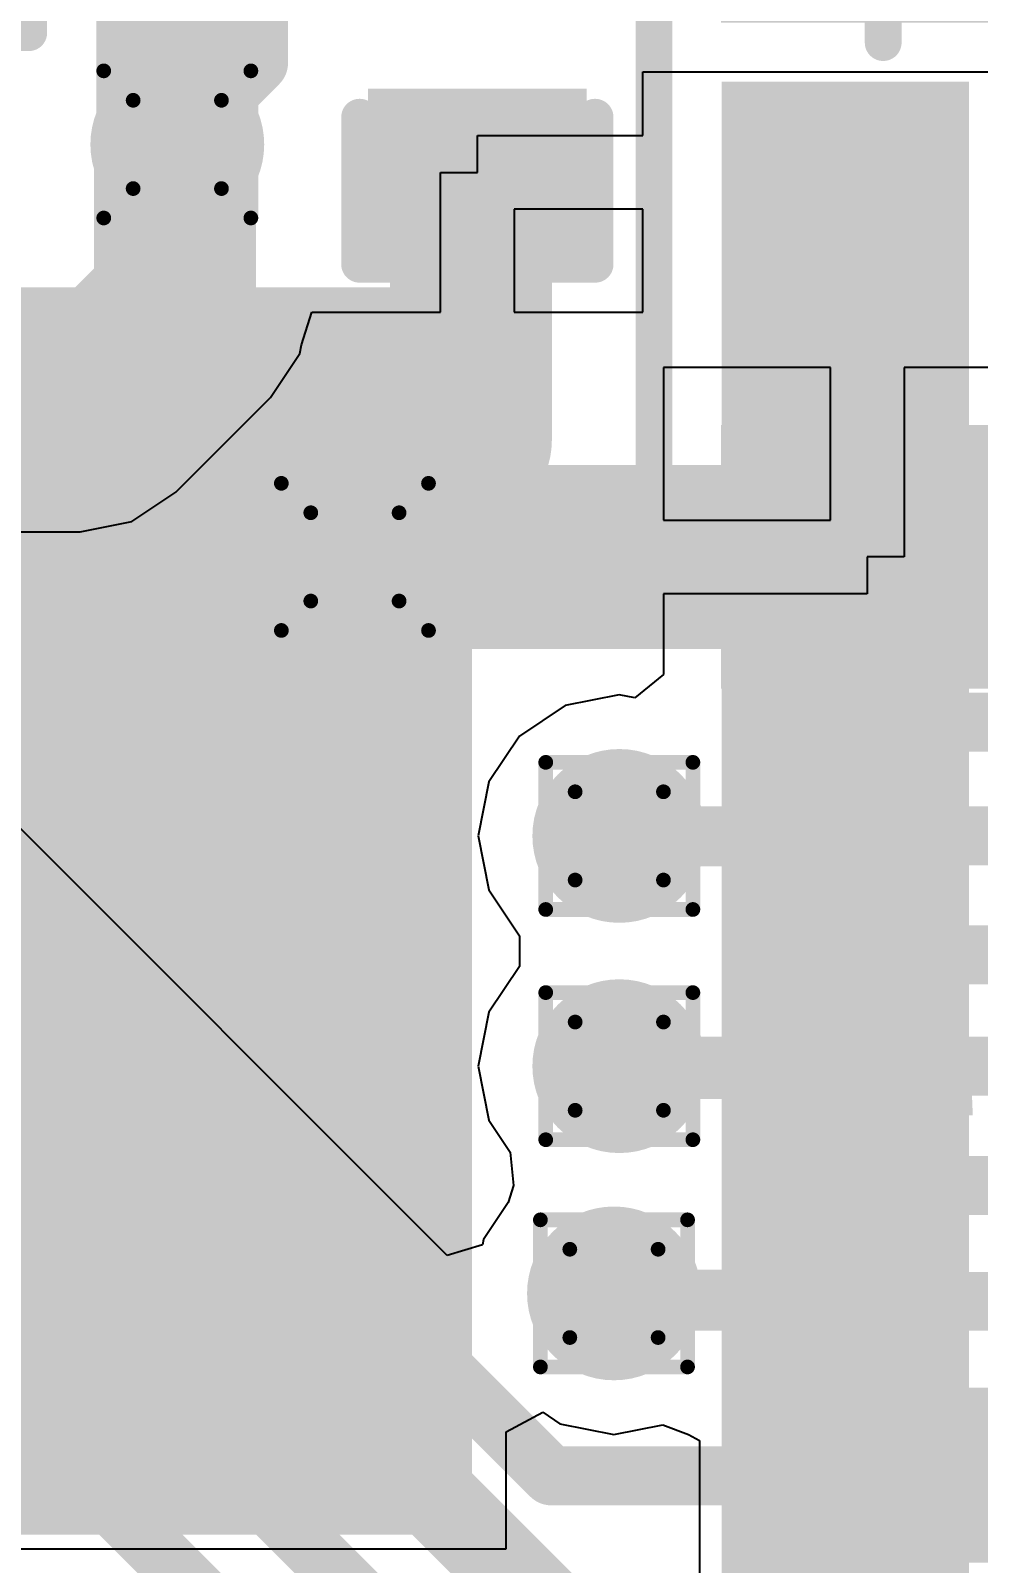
# Model space of a CAD drawing. Header units: inches. Extents: x -8 to 210, y -39 to 109.
# Drawn here: x 14.66 to 17.93, y 46.15 to 51.45 of the extents above; entities that cross this region are included whole.
import ezdxf

# ---------------------------------------------------------------- set-up
doc = ezdxf.new("R2010")
doc.units = ezdxf.units.IN
for name, color, linetype in [('Bottom Layer', 5, 'Continuous'), ('Bottom Overlay', 54, 'Continuous'), ('Bottom Paste', 16, 'Continuous'), ('Bottom Solder', 6, 'Continuous'), ('Drill Drawing', 1, 'Continuous'), ('Top Layer', 1, 'Continuous'), ('Top Overlay', 2, 'Continuous'), ('Top Paste', 8, 'Continuous'), ('Top Solder', 216, 'Continuous'), ('Via Holes', 16, 'Continuous')]:
    doc.layers.add(name, color=color, linetype=linetype)
doc.styles.add('Arial', font='', dxfattribs={"height": 0.2})
doc.styles.get('Arial').set_extended_font_data('Arial')

# ---------------------------------------------------------------- blocks, each defined once
blk = doc.blocks.new('56_QFN__7_7__20')
at = {"layer": 'Top Layer'}
for points in [[(3.1, 2.71), (3.75, 2.71), (3.75, 2.49), (3.1, 2.49)], [(3.1, 2.31), (3.75, 2.31), (3.75, 2.09), (3.1, 2.09)], [(-2, -2), (-2, 2), (2, 2), (2, -2)], [(3.1, 1.91), (3.75, 1.91), (3.75, 1.69), (3.1, 1.69)], [(3.1, 1.51), (3.75, 1.51), (3.75, 1.29), (3.1, 1.29)], [(3.1, 1.11), (3.75, 1.11), (3.75, 0.89), (3.1, 0.89)], [(3.1, 0.71), (3.75, 0.71), (3.75, 0.49), (3.1, 0.49)], [(3.1, 0.31), (3.75, 0.31), (3.75, 0.09), (3.1, 0.09)], [(3.1, -0.09), (3.75, -0.09), (3.75, -0.31), (3.1, -0.31)], [(3.1, -0.49), (3.75, -0.49), (3.75, -0.71), (3.1, -0.71)], [(3.1, -0.89), (3.75, -0.89), (3.75, -1.11), (3.1, -1.11)], [(3.1, -1.29), (3.75, -1.29), (3.75, -1.51), (3.1, -1.51)], [(3.1, -1.69), (3.75, -1.69), (3.75, -1.91), (3.1, -1.91)], [(3.1, -2.09), (3.75, -2.09), (3.75, -2.31), (3.1, -2.31)]]:
    blk.add_hatch(color=1, dxfattribs=at).paths.add_polyline_path(points)
at = {"layer": 'Top Paste'}
for points in [[(3.1, 2.71), (3.75, 2.71), (3.75, 2.49), (3.1, 2.49)], [(3.1, 2.31), (3.75, 2.31), (3.75, 2.09), (3.1, 2.09)], [(-2, -2), (-2, 2), (2, 2), (2, -2)], [(3.1, 1.91), (3.75, 1.91), (3.75, 1.69), (3.1, 1.69)], [(3.1, 1.51), (3.75, 1.51), (3.75, 1.29), (3.1, 1.29)], [(3.1, 1.11), (3.75, 1.11), (3.75, 0.89), (3.1, 0.89)], [(3.1, 0.71), (3.75, 0.71), (3.75, 0.49), (3.1, 0.49)], [(3.1, 0.31), (3.75, 0.31), (3.75, 0.09), (3.1, 0.09)], [(3.1, -0.09), (3.75, -0.09), (3.75, -0.31), (3.1, -0.31)], [(3.1, -0.49), (3.75, -0.49), (3.75, -0.71), (3.1, -0.71)], [(3.1, -0.89), (3.75, -0.89), (3.75, -1.11), (3.1, -1.11)], [(3.1, -1.29), (3.75, -1.29), (3.75, -1.51), (3.1, -1.51)], [(3.1, -1.69), (3.75, -1.69), (3.75, -1.91), (3.1, -1.91)], [(3.1, -2.09), (3.75, -2.09), (3.75, -2.31), (3.1, -2.31)]]:
    blk.add_hatch(color=8, dxfattribs=at).paths.add_polyline_path(points)
at = {"layer": 'Top Solder'}
for points in [[(2.9984, 2.8116), (3.8516, 2.8116), (3.8516, 2.3884), (2.9984, 2.3884)], [(2.9984, 2.4116), (3.8516, 2.4116), (3.8516, 1.9884), (2.9984, 1.9884)], [(-2.1016, -2.1016), (-2.1016, 2.1016), (2.1016, 2.1016), (2.1016, -2.1016)], [(2.9984, 2.0116), (3.8516, 2.0116), (3.8516, 1.5884), (2.9984, 1.5884)], [(2.9984, 1.6116), (3.8516, 1.6116), (3.8516, 1.1884), (2.9984, 1.1884)], [(2.9984, 1.2116), (3.8516, 1.2116), (3.8516, 0.7884), (2.9984, 0.7884)], [(2.9984, 0.8116), (3.8516, 0.8116), (3.8516, 0.3884), (2.9984, 0.3884)], [(2.9984, 0.4116), (3.8516, 0.4116), (3.8516, -0.0116), (2.9984, -0.0116)], [(2.9984, 0.0116), (3.8516, 0.0116), (3.8516, -0.4116), (2.9984, -0.4116)], [(2.9984, -0.3884), (3.8516, -0.3884), (3.8516, -0.8116), (2.9984, -0.8116)], [(2.9984, -0.7884), (3.8516, -0.7884), (3.8516, -1.2116), (2.9984, -1.2116)], [(2.9984, -1.1884), (3.8516, -1.1884), (3.8516, -1.6116), (2.9984, -1.6116)], [(2.9984, -1.5884), (3.8516, -1.5884), (3.8516, -2.0116), (2.9984, -2.0116)], [(2.9984, -1.9884), (3.8516, -1.9884), (3.8516, -2.4116), (2.9984, -2.4116)]]:
    blk.add_hatch(color=216, dxfattribs=at).paths.add_polyline_path(points)
at = {"layer": 'Top Overlay'}
blk.add_lwpolyline([(3.556, 2.9464, 0.127, 0.127, 0), (3.556, 3.556, 0.127, 0.127, 0)], format="xyseb", dxfattribs=at)
blk.add_lwpolyline([(3.5242, 2.9464, 0.0635, 0.0635, 1), (3.5877, 2.9464, 0.0635, 0.0635, 1)], format="xyseb", close=True, dxfattribs=at)
blk = doc.blocks.new('R___0402_B_63')
at = {"layer": 'Bottom Layer'}
for points in [[(-0.2413, 0.3175), (-0.2413, -0.3175), (-0.6985, -0.3175), (-0.6985, 0.3175)], [(0.6985, 0.3175), (0.6985, -0.3175), (0.2413, -0.3175), (0.2413, 0.3175)]]:
    blk.add_hatch(color=5, dxfattribs=at).paths.add_polyline_path(points)
at = {"layer": 'Bottom Paste'}
for points in [[(-0.2413, 0.3175), (-0.2413, -0.3175), (-0.6985, -0.3175), (-0.6985, 0.3175)], [(0.6985, 0.3175), (0.6985, -0.3175), (0.2413, -0.3175), (0.2413, 0.3175)]]:
    blk.add_hatch(color=16, dxfattribs=at).paths.add_polyline_path(points)
at = {"layer": 'Bottom Solder'}
for points in [[(-0.1863, 0.3725), (-0.1863, -0.3725), (-0.7535, -0.3725), (-0.7535, 0.3725)], [(0.7535, 0.3725), (0.7535, -0.3725), (0.1863, -0.3725), (0.1863, 0.3725)]]:
    blk.add_hatch(color=6, dxfattribs=at).paths.add_polyline_path(points)
at = {"layer": 'Bottom Overlay'}
for points in [[(-0.7874, 0.4064, 0.127, 0.127, 0), (0.7874, 0.4064, 0.127, 0.127, 0)], [(-0.7874, 0.4064, 0.127, 0.127, 0), (-0.7874, -0.4064, 0.127, 0.127, 0)], [(-0.8128, 0.4318, 0.00323, 0.00323, 0), (0.8128, 0.4318, 0.00323, 0.00323, 0)], [(0.7874, 0.4064, 0.127, 0.127, 0), (0.7874, -0.4064, 0.127, 0.127, 0)], [(-0.7874, -0.4064, 0.127, 0.127, 0), (0.7874, -0.4064, 0.127, 0.127, 0)]]:
    blk.add_lwpolyline(points, format="xyseb", dxfattribs=at)
for points in [[(-0.8191, 0.4064, 0.0635, 0.0635, 1), (-0.7556, 0.4064, 0.0635, 0.0635, 1)], [(-0.8191, 0.4064, 0.0635, 0.0635, 1), (-0.7556, 0.4064, 0.0635, 0.0635, 1)], [(-0.8136, 0.4318, 0.00161, 0.00161, 1), (-0.812, 0.4318, 0.00161, 0.00161, 1)], [(0.7556, 0.4064, 0.0635, 0.0635, 1), (0.8191, 0.4064, 0.0635, 0.0635, 1)], [(0.7556, 0.4064, 0.0635, 0.0635, 1), (0.8191, 0.4064, 0.0635, 0.0635, 1)], [(0.812, 0.4318, 0.00161, 0.00161, 1), (0.8136, 0.4318, 0.00161, 0.00161, 1)], [(-0.8191, -0.4064, 0.0635, 0.0635, 1), (-0.7556, -0.4064, 0.0635, 0.0635, 1)], [(-0.8191, -0.4064, 0.0635, 0.0635, 1), (-0.7556, -0.4064, 0.0635, 0.0635, 1)], [(0.7556, -0.4064, 0.0635, 0.0635, 1), (0.8191, -0.4064, 0.0635, 0.0635, 1)], [(0.7556, -0.4064, 0.0635, 0.0635, 1), (0.8191, -0.4064, 0.0635, 0.0635, 1)]]:
    blk.add_lwpolyline(points, format="xyseb", close=True, dxfattribs=at)
blk = doc.blocks.new('SOD_323_B_110')
at = {"layer": 'Bottom Layer'}
for points in [[(-0.75, -0.45), (-1.55, -0.45), (-1.55, 0.45), (-0.75, 0.45)], [(1.55, -0.45), (0.75, -0.45), (0.75, 0.45), (1.55, 0.45)]]:
    blk.add_hatch(color=5, dxfattribs=at).paths.add_polyline_path(points)
at = {"layer": 'Bottom Overlay'}
for points in [[(-2.0066, 0.4839), (-0.9144, 0.4839), (-0.9144, 0.7887), (-2.0066, 0.7887)], [(-2.0066, -0.5067), (-1.5748, -0.5067), (-1.5748, 0.5093), (-2.0066, 0.5093)], [(-2.0066, -0.7861), (-0.9144, -0.7861), (-0.9144, -0.4813), (-2.0066, -0.4813)]]:
    blk.add_hatch(color=54, dxfattribs=at).paths.add_polyline_path(points)
at = {"layer": 'Bottom Paste'}
for points in [[(-0.75, -0.45), (-1.55, -0.45), (-1.55, 0.45), (-0.75, 0.45)], [(1.55, -0.45), (0.75, -0.45), (0.75, 0.45), (1.55, 0.45)]]:
    blk.add_hatch(color=16, dxfattribs=at).paths.add_polyline_path(points)
at = {"layer": 'Bottom Solder'}
for points in [[(-0.695, -0.505), (-1.605, -0.505), (-1.605, 0.505), (-0.695, 0.505)], [(1.605, -0.505), (0.695, -0.505), (0.695, 0.505), (1.605, 0.505)]]:
    blk.add_hatch(color=6, dxfattribs=at).paths.add_polyline_path(points)
at = {"layer": 'Bottom Overlay'}
for points in [[(0.9398, 0.7366, 0.127, 0.127, 0), (-0.9144, 0.7366, 0.127, 0.127, 0)], [(0.9398, 0.5588, 0.127, 0.127, 0), (0.9398, 0.7366, 0.127, 0.127, 0)], [(0.9398, -0.7366, 0.127, 0.127, 0), (0.9398, -0.5588, 0.127, 0.127, 0)], [(0.9398, -0.7366, 0.127, 0.127, 0), (-0.9144, -0.7366, 0.127, 0.127, 0)]]:
    blk.add_lwpolyline(points, format="xyseb", dxfattribs=at)
for points in [[(-0.9461, 0.7366, 0.0635, 0.0635, 1), (-0.8827, 0.7366, 0.0635, 0.0635, 1)], [(0.908, 0.7366, 0.0635, 0.0635, 1), (0.9715, 0.7366, 0.0635, 0.0635, 1)], [(0.908, 0.7366, 0.0635, 0.0635, 1), (0.9715, 0.7366, 0.0635, 0.0635, 1)], [(0.908, 0.5588, 0.0635, 0.0635, 1), (0.9715, 0.5588, 0.0635, 0.0635, 1)], [(0.908, -0.5588, 0.0635, 0.0635, 1), (0.9715, -0.5588, 0.0635, 0.0635, 1)], [(-0.9461, -0.7366, 0.0635, 0.0635, 1), (-0.8827, -0.7366, 0.0635, 0.0635, 1)], [(0.908, -0.7366, 0.0635, 0.0635, 1), (0.9715, -0.7366, 0.0635, 0.0635, 1)], [(0.908, -0.7366, 0.0635, 0.0635, 1), (0.9715, -0.7366, 0.0635, 0.0635, 1)]]:
    blk.add_lwpolyline(points, format="xyseb", close=True, dxfattribs=at)
blk = doc.blocks.new('C___0402_B_144')
at = {"layer": 'Bottom Layer'}
for points in [[(-0.2413, 0.3175), (-0.2413, -0.3175), (-0.6985, -0.3175), (-0.6985, 0.3175)], [(0.6985, 0.3175), (0.6985, -0.3175), (0.2413, -0.3175), (0.2413, 0.3175)]]:
    blk.add_hatch(color=5, dxfattribs=at).paths.add_polyline_path(points)
at = {"layer": 'Bottom Paste'}
for points in [[(-0.2413, 0.3175), (-0.2413, -0.3175), (-0.6985, -0.3175), (-0.6985, 0.3175)], [(0.6985, 0.3175), (0.6985, -0.3175), (0.2413, -0.3175), (0.2413, 0.3175)]]:
    blk.add_hatch(color=16, dxfattribs=at).paths.add_polyline_path(points)
at = {"layer": 'Bottom Solder'}
for points in [[(-0.1813, 0.3775), (-0.1813, -0.3775), (-0.7585, -0.3775), (-0.7585, 0.3775)], [(0.7585, 0.3775), (0.7585, -0.3775), (0.1813, -0.3775), (0.1813, 0.3775)]]:
    blk.add_hatch(color=6, dxfattribs=at).paths.add_polyline_path(points)
at = {"layer": 'Bottom Overlay'}
for points in [[(-0.7874, 0.4064, 0.127, 0.127, 0), (-0.2794, 0.4064, 0.127, 0.127, 0)], [(-0.7874, 0.4064, 0.127, 0.127, 0), (-0.7874, -0.4064, 0.127, 0.127, 0)], [(0.2794, 0.4064, 0.127, 0.127, 0), (0.7874, 0.4064, 0.127, 0.127, 0)], [(0.7874, 0.4064, 0.127, 0.127, 0), (0.7874, -0.4064, 0.127, 0.127, 0)], [(-0.7874, -0.4064, 0.127, 0.127, 0), (-0.2794, -0.4064, 0.127, 0.127, 0)], [(0.2794, -0.4064, 0.127, 0.127, 0), (0.7874, -0.4064, 0.127, 0.127, 0)]]:
    blk.add_lwpolyline(points, format="xyseb", dxfattribs=at)
for points in [[(-0.8191, 0.4064, 0.0635, 0.0635, 1), (-0.7556, 0.4064, 0.0635, 0.0635, 1)], [(-0.8191, 0.4064, 0.0635, 0.0635, 1), (-0.7556, 0.4064, 0.0635, 0.0635, 1)], [(-0.3111, 0.4064, 0.0635, 0.0635, 1), (-0.2477, 0.4064, 0.0635, 0.0635, 1)], [(0.2477, 0.4064, 0.0635, 0.0635, 1), (0.3111, 0.4064, 0.0635, 0.0635, 1)], [(0.7556, 0.4064, 0.0635, 0.0635, 1), (0.8191, 0.4064, 0.0635, 0.0635, 1)], [(0.7556, 0.4064, 0.0635, 0.0635, 1), (0.8191, 0.4064, 0.0635, 0.0635, 1)], [(-0.8191, -0.4064, 0.0635, 0.0635, 1), (-0.7556, -0.4064, 0.0635, 0.0635, 1)], [(-0.8191, -0.4064, 0.0635, 0.0635, 1), (-0.7556, -0.4064, 0.0635, 0.0635, 1)], [(-0.3111, -0.4064, 0.0635, 0.0635, 1), (-0.2477, -0.4064, 0.0635, 0.0635, 1)], [(0.2477, -0.4064, 0.0635, 0.0635, 1), (0.3111, -0.4064, 0.0635, 0.0635, 1)], [(0.7556, -0.4064, 0.0635, 0.0635, 1), (0.8191, -0.4064, 0.0635, 0.0635, 1)], [(0.7556, -0.4064, 0.0635, 0.0635, 1), (0.8191, -0.4064, 0.0635, 0.0635, 1)]]:
    blk.add_lwpolyline(points, format="xyseb", close=True, dxfattribs=at)

msp = doc.modelspace()

# ---------------------------------------------------------------- hatches: boundary and pattern name
at = {"layer": 'Bottom Layer'}
h = msp.add_hatch(color=5, dxfattribs=at)
edge = h.paths.add_edge_path()
edge.add_arc((15.162, 51.054), 0.3, 0, 360)
msp.add_hatch(color=5, dxfattribs=at).paths.add_polyline_path([(15.8781, 50.6782), (16.5354, 50.6782), (16.5354, 51.237), (15.8781, 51.237)])
h = msp.add_hatch(color=5, dxfattribs=at)
edge = h.paths.add_edge_path()
edge.add_arc((15.7752, 49.6298), 0.3, 0, 360)
h = msp.add_hatch(color=5, dxfattribs=at)
edge = h.paths.add_edge_path()
edge.add_arc((16.6878, 48.6664), 0.3, 0, 360)
h = msp.add_hatch(color=5, dxfattribs=at)
edge = h.paths.add_edge_path()
edge.add_arc((16.6878, 47.8714), 0.3, 0, 360)
h = msp.add_hatch(color=5, dxfattribs=at)
edge = h.paths.add_edge_path()
edge.add_arc((16.6694, 47.0868), 0.3, 0, 360)
at = {"layer": 'Top Layer'}
h = msp.add_hatch(color=1, dxfattribs=at)
edge = h.paths.add_edge_path()
edge.add_arc((15.162, 51.054), 0.3, 0, 360)
for points in [[(15.9766, 46.4566), (16.1798, 46.4566), (16.1798, 50.4444), (15.9766, 50.4444)], [(12.0396, 46.2534), (16.1798, 46.2534), (16.1798, 46.736), (12.0396, 46.736)]]:
    msp.add_hatch(color=1, dxfattribs=at).paths.add_polyline_path(points)
h = msp.add_hatch(color=1, dxfattribs=at)
edge = h.paths.add_edge_path()
edge.add_arc((15.7752, 49.6298), 0.3, 0, 360)
h = msp.add_hatch(color=1, dxfattribs=at)
edge = h.paths.add_edge_path()
edge.add_arc((16.6878, 48.6664), 0.3, 0, 360)
h = msp.add_hatch(color=1, dxfattribs=at)
edge = h.paths.add_edge_path()
edge.add_arc((16.6878, 47.8714), 0.3, 0, 360)
h = msp.add_hatch(color=1, dxfattribs=at)
edge = h.paths.add_edge_path()
edge.add_arc((16.6694, 47.0868), 0.3, 0, 360)
at = {"layer": 'Via Holes'}
h = msp.add_hatch(color=7, dxfattribs=at)
edge = h.paths.add_edge_path()
edge.add_arc((15.162, 51.054), 0.15, 0, 360)
h = msp.add_hatch(color=7, dxfattribs=at)
edge = h.paths.add_edge_path()
edge.add_arc((15.7752, 49.6298), 0.15, 0, 360)
h = msp.add_hatch(color=7, dxfattribs=at)
edge = h.paths.add_edge_path()
edge.add_arc((16.6878, 48.6664), 0.15, 0, 360)
h = msp.add_hatch(color=7, dxfattribs=at)
edge = h.paths.add_edge_path()
edge.add_arc((16.6878, 47.8714), 0.15, 0, 360)
h = msp.add_hatch(color=7, dxfattribs=at)
edge = h.paths.add_edge_path()
edge.add_arc((16.6694, 47.0868), 0.15, 0, 360)

# ---------------------------------------------------------------- linework, layer by layer
at = {"layer": 'Bottom Layer'}
for p, q in [((16.7693, 51.0846), (16.7693, 51.3045)), ((16.7693, 51.3045), (18.2337, 51.3045)), ((16.1978, 50.9576), (16.1978, 51.0846)), ((16.1978, 51.0846), (16.7693, 51.0846)), ((16.0708, 50.475), (16.0708, 50.9576)), ((16.0708, 50.9576), (16.1978, 50.9576)), ((16.7693, 50.8306), (16.3248, 50.8306)), ((16.3248, 50.8306), (16.3248, 50.475)), ((16.7693, 50.475), (16.7693, 50.8306)), ((15.591, 50.3626), (15.6263, 50.475)), ((15.6263, 50.475), (16.0708, 50.475)), ((16.3248, 50.475), (16.7693, 50.475)), ((15.4838, 50.1804), (15.5848, 50.3316)), ((15.5848, 50.3316), (15.591, 50.3626)), ((17.417, 50.2838), (16.84, 50.2838)), ((16.84, 50.2838), (16.84, 49.7568)), ((17.417, 49.7568), (17.417, 50.2838)), ((18.2337, 50.2838), (17.671, 50.2838)), ((17.671, 50.2838), (17.671, 49.6298)), ((15.1564, 49.853), (15.4838, 50.1804)), ((15.0052, 49.752), (15.1564, 49.853)), ((14.8268, 49.7165), (15.0052, 49.752)), ((16.84, 49.7568), (17.417, 49.7568)), ((13.7678, 49.7165), (14.8268, 49.7165)), ((16.0941, 47.2179), (13.7226, 49.5895)), ((17.671, 49.6298), (17.544, 49.6298)), ((17.544, 49.6298), (17.544, 49.5028)), ((17.544, 49.5028), (16.84, 49.5028)), ((16.84, 49.5028), (16.84, 49.2234)), ((16.84, 49.2234), (16.7418, 49.1428)), ((16.5014, 49.1165), (16.3433, 49.0109)), ((16.6878, 49.1536), (16.5014, 49.1165)), ((16.7418, 49.1428), (16.6878, 49.1536)), ((16.3433, 49.0109), (16.2377, 48.8528)), ((16.2377, 48.8528), (16.2006, 48.6664)), ((16.2006, 48.6664), (16.2377, 48.48)), ((16.2377, 48.48), (16.3433, 48.3219)), ((16.3433, 48.3219), (16.3433, 48.2158)), ((16.3433, 48.2158), (16.2377, 48.0578)), ((16.2377, 48.0578), (16.2006, 47.8714)), ((16.2006, 47.8714), (16.2377, 47.6849)), ((16.2377, 47.6849), (16.3113, 47.5749)), ((16.3113, 47.5749), (16.3223, 47.4588)), ((16.3223, 47.4588), (16.3042, 47.4003)), ((16.3042, 47.4003), (16.2193, 47.2732)), ((16.2193, 47.2732), (16.2157, 47.2548)), ((16.2157, 47.2548), (16.0941, 47.2179))]:
    msp.add_line(p, q, dxfattribs=at)
for points in [[(15.162, 51.054, 0.5588, 0.5588, 0), (15.162, 51.7398, 0.5588, 0.5588, 0)], [(15.1541, 51.0461, 0.5588, 0.5588, 0), (15.162, 51.054, 0.5588, 0.5588, 0)], [(15.1541, 50.51, 0.5588, 0.5588, 0), (15.1541, 51.0461, 0.5588, 0.5588, 0)], [(16.1755, 50.0301, 0.5588, 0.5588, 0), (16.1755, 50.9576, 0.5588, 0.5588, 0)], [(16.1755, 50.9576, 0.5588, 0.5588, 0), (16.1978, 50.9576, 0.5588, 0.5588, 0)], [(14.8268, 50.1826, 0.5588, 0.5588, 0), (15.1541, 50.51, 0.5588, 0.5588, 0)], [(12.6238, 50.1826, 0.5588, 0.5588, 0), (14.8268, 50.1826, 0.5588, 0.5588, 0)], [(15.7831, 49.6377, 0.5588, 0.5588, 0), (16.1755, 50.0301, 0.5588, 0.5588, 0)], [(15.7752, 49.6298, 0.635, 0.635, 0), (17.544, 49.6298, 0.635, 0.635, 0)], [(13.5076, 49.4016, 0.2032, 0.2032, 0), (16.4526, 46.4566, 0.2032, 0.2032, 0)], [(13.6072, 48.7632, 0.2032, 0.2032, 0), (16.3202, 46.0502, 0.2032, 0.2032, 0)], [(16.6878, 48.6664, 0.2032, 0.2032, 0), (18.6182, 48.6664, 0.2032, 0.2032, 0)], [(13.6478, 48.1838, 0.2032, 0.2032, 0), (16.1878, 45.6438, 0.2032, 0.2032, 0)], [(16.6878, 47.8714, 0.2032, 0.2032, 0), (18.4128, 47.8714, 0.2032, 0.2032, 0)], [(13.8938, 47.3964, 0.2032, 0.2032, 0), (16.0576, 45.2326, 0.2032, 0.2032, 0)], [(16.6694, 47.0868, 0.2032, 0.2032, 0), (16.697, 47.0592, 0.2032, 0.2032, 0)], [(16.697, 47.0592, 0.2032, 0.2032, 0), (20.0844, 47.0592, 0.2032, 0.2032, 0)], [(16.4526, 46.4566, 0.2032, 0.2032, 0), (28.4734, 46.4566, 0.2032, 0.2032, 0)]]:
    msp.add_lwpolyline(points, format="xyseb", dxfattribs=at)
for points in [[(15.0144, 51.0461, 0.2794, 0.2794, 1), (15.2938, 51.0461, 0.2794, 0.2794, 1)], [(15.0144, 51.0461, 0.2794, 0.2794, 1), (15.2938, 51.0461, 0.2794, 0.2794, 1)], [(15.0223, 51.054, 0.2794, 0.2794, 1), (15.3017, 51.054, 0.2794, 0.2794, 1)], [(15.0223, 51.054, 0.2794, 0.2794, 1), (15.3017, 51.054, 0.2794, 0.2794, 1)], [(16.0358, 50.9576, 0.2794, 0.2794, 1), (16.3152, 50.9576, 0.2794, 0.2794, 1)], [(16.0358, 50.9576, 0.2794, 0.2794, 1), (16.3152, 50.9576, 0.2794, 0.2794, 1)], [(16.0581, 50.9576, 0.2794, 0.2794, 1), (16.3375, 50.9576, 0.2794, 0.2794, 1)], [(15.0144, 50.51, 0.2794, 0.2794, 1), (15.2938, 50.51, 0.2794, 0.2794, 1)], [(15.0144, 50.51, 0.2794, 0.2794, 1), (15.2938, 50.51, 0.2794, 0.2794, 1)], [(14.6871, 50.1826, 0.2794, 0.2794, 1), (14.9665, 50.1826, 0.2794, 0.2794, 1)], [(14.6871, 50.1826, 0.2794, 0.2794, 1), (14.9665, 50.1826, 0.2794, 0.2794, 1)], [(16.0358, 50.0301, 0.2794, 0.2794, 1), (16.3152, 50.0301, 0.2794, 0.2794, 1)], [(16.0358, 50.0301, 0.2794, 0.2794, 1), (16.3152, 50.0301, 0.2794, 0.2794, 1)], [(15.6165, 49.6298, 0.3175, 0.3175, 1), (15.934, 49.6298, 0.3175, 0.3175, 1)], [(15.6434, 49.6377, 0.2794, 0.2794, 1), (15.9228, 49.6377, 0.2794, 0.2794, 1)], [(17.3852, 49.6298, 0.3175, 0.3175, 1), (17.7027, 49.6298, 0.3175, 0.3175, 1)], [(16.637, 48.6664, 0.1016, 0.1016, 1), (16.7386, 48.6664, 0.1016, 0.1016, 1)], [(16.637, 47.8714, 0.1016, 0.1016, 1), (16.7386, 47.8714, 0.1016, 0.1016, 1)], [(16.6186, 47.0868, 0.1016, 0.1016, 1), (16.7202, 47.0868, 0.1016, 0.1016, 1)], [(16.6462, 47.0592, 0.1016, 0.1016, 1), (16.7478, 47.0592, 0.1016, 0.1016, 1)], [(16.6462, 47.0592, 0.1016, 0.1016, 1), (16.7478, 47.0592, 0.1016, 0.1016, 1)], [(16.4018, 46.4566, 0.1016, 0.1016, 1), (16.5034, 46.4566, 0.1016, 0.1016, 1)], [(16.4018, 46.4566, 0.1016, 0.1016, 1), (16.5034, 46.4566, 0.1016, 0.1016, 1)]]:
    msp.add_lwpolyline(points, format="xyseb", close=True, dxfattribs=at)
at = {"layer": 'Drill Drawing'}
for points in [[(14.908, 51.308, 0.0508, 0.0508, 0), (15.416, 51.308, 0.0508, 0.0508, 0)], [(14.908, 50.8, 0.0508, 0.0508, 0), (14.908, 51.308, 0.0508, 0.0508, 0)], [(15.416, 50.8, 0.0508, 0.0508, 0), (15.416, 51.308, 0.0508, 0.0508, 0)], [(15.0096, 51.2064, 0.0508, 0.0508, 0), (15.3144, 51.2064, 0.0508, 0.0508, 0)], [(15.0096, 50.9016, 0.0508, 0.0508, 0), (15.0096, 51.2064, 0.0508, 0.0508, 0)], [(15.3144, 50.9016, 0.0508, 0.0508, 0), (15.3144, 51.2064, 0.0508, 0.0508, 0)], [(15.0096, 50.9016, 0.0508, 0.0508, 0), (15.3144, 50.9016, 0.0508, 0.0508, 0)], [(14.908, 50.8, 0.0508, 0.0508, 0), (15.416, 50.8, 0.0508, 0.0508, 0)], [(15.5212, 49.8838, 0.0508, 0.0508, 0), (16.0292, 49.8838, 0.0508, 0.0508, 0)], [(15.5212, 49.3758, 0.0508, 0.0508, 0), (15.5212, 49.8838, 0.0508, 0.0508, 0)], [(16.0292, 49.3758, 0.0508, 0.0508, 0), (16.0292, 49.8838, 0.0508, 0.0508, 0)], [(15.6228, 49.7822, 0.0508, 0.0508, 0), (15.9276, 49.7822, 0.0508, 0.0508, 0)], [(15.6228, 49.4774, 0.0508, 0.0508, 0), (15.6228, 49.7822, 0.0508, 0.0508, 0)], [(15.9276, 49.4774, 0.0508, 0.0508, 0), (15.9276, 49.7822, 0.0508, 0.0508, 0)], [(15.6228, 49.4774, 0.0508, 0.0508, 0), (15.9276, 49.4774, 0.0508, 0.0508, 0)], [(15.5212, 49.3758, 0.0508, 0.0508, 0), (16.0292, 49.3758, 0.0508, 0.0508, 0)], [(16.4338, 48.9204, 0.0508, 0.0508, 0), (16.9418, 48.9204, 0.0508, 0.0508, 0)], [(16.4338, 48.4124, 0.0508, 0.0508, 0), (16.4338, 48.9204, 0.0508, 0.0508, 0)], [(16.9418, 48.4124, 0.0508, 0.0508, 0), (16.9418, 48.9204, 0.0508, 0.0508, 0)], [(16.5354, 48.8188, 0.0508, 0.0508, 0), (16.8402, 48.8188, 0.0508, 0.0508, 0)], [(16.5354, 48.514, 0.0508, 0.0508, 0), (16.5354, 48.8188, 0.0508, 0.0508, 0)], [(16.8402, 48.514, 0.0508, 0.0508, 0), (16.8402, 48.8188, 0.0508, 0.0508, 0)], [(16.5354, 48.514, 0.0508, 0.0508, 0), (16.8402, 48.514, 0.0508, 0.0508, 0)], [(16.4338, 48.4124, 0.0508, 0.0508, 0), (16.9418, 48.4124, 0.0508, 0.0508, 0)], [(16.4338, 48.1254, 0.0508, 0.0508, 0), (16.9418, 48.1254, 0.0508, 0.0508, 0)], [(16.4338, 47.6174, 0.0508, 0.0508, 0), (16.4338, 48.1254, 0.0508, 0.0508, 0)], [(16.9418, 47.6174, 0.0508, 0.0508, 0), (16.9418, 48.1254, 0.0508, 0.0508, 0)], [(16.5354, 48.0238, 0.0508, 0.0508, 0), (16.8402, 48.0238, 0.0508, 0.0508, 0)], [(16.5354, 47.719, 0.0508, 0.0508, 0), (16.5354, 48.0238, 0.0508, 0.0508, 0)], [(16.8402, 47.719, 0.0508, 0.0508, 0), (16.8402, 48.0238, 0.0508, 0.0508, 0)], [(16.5354, 47.719, 0.0508, 0.0508, 0), (16.8402, 47.719, 0.0508, 0.0508, 0)], [(16.4338, 47.6174, 0.0508, 0.0508, 0), (16.9418, 47.6174, 0.0508, 0.0508, 0)], [(16.4154, 47.3408, 0.0508, 0.0508, 0), (16.9234, 47.3408, 0.0508, 0.0508, 0)], [(16.4154, 46.8328, 0.0508, 0.0508, 0), (16.4154, 47.3408, 0.0508, 0.0508, 0)], [(16.9234, 46.8328, 0.0508, 0.0508, 0), (16.9234, 47.3408, 0.0508, 0.0508, 0)], [(16.517, 47.2392, 0.0508, 0.0508, 0), (16.8218, 47.2392, 0.0508, 0.0508, 0)], [(16.517, 46.9344, 0.0508, 0.0508, 0), (16.517, 47.2392, 0.0508, 0.0508, 0)], [(16.8218, 46.9344, 0.0508, 0.0508, 0), (16.8218, 47.2392, 0.0508, 0.0508, 0)], [(16.517, 46.9344, 0.0508, 0.0508, 0), (16.8218, 46.9344, 0.0508, 0.0508, 0)], [(16.4154, 46.8328, 0.0508, 0.0508, 0), (16.9234, 46.8328, 0.0508, 0.0508, 0)]]:
    msp.add_lwpolyline(points, format="xyseb", dxfattribs=at)
for points in [[(14.8953, 51.308, 0.0254, 0.0254, 1), (14.9207, 51.308, 0.0254, 0.0254, 1)], [(14.8953, 51.308, 0.0254, 0.0254, 1), (14.9207, 51.308, 0.0254, 0.0254, 1)], [(15.4033, 51.308, 0.0254, 0.0254, 1), (15.4287, 51.308, 0.0254, 0.0254, 1)], [(15.4033, 51.308, 0.0254, 0.0254, 1), (15.4287, 51.308, 0.0254, 0.0254, 1)], [(14.9969, 51.2064, 0.0254, 0.0254, 1), (15.0223, 51.2064, 0.0254, 0.0254, 1)], [(14.9969, 51.2064, 0.0254, 0.0254, 1), (15.0223, 51.2064, 0.0254, 0.0254, 1)], [(15.3017, 51.2064, 0.0254, 0.0254, 1), (15.3271, 51.2064, 0.0254, 0.0254, 1)], [(15.3017, 51.2064, 0.0254, 0.0254, 1), (15.3271, 51.2064, 0.0254, 0.0254, 1)], [(14.9969, 50.9016, 0.0254, 0.0254, 1), (15.0223, 50.9016, 0.0254, 0.0254, 1)], [(14.9969, 50.9016, 0.0254, 0.0254, 1), (15.0223, 50.9016, 0.0254, 0.0254, 1)], [(15.3017, 50.9016, 0.0254, 0.0254, 1), (15.3271, 50.9016, 0.0254, 0.0254, 1)], [(15.3017, 50.9016, 0.0254, 0.0254, 1), (15.3271, 50.9016, 0.0254, 0.0254, 1)], [(14.8953, 50.8, 0.0254, 0.0254, 1), (14.9207, 50.8, 0.0254, 0.0254, 1)], [(14.8953, 50.8, 0.0254, 0.0254, 1), (14.9207, 50.8, 0.0254, 0.0254, 1)], [(15.4033, 50.8, 0.0254, 0.0254, 1), (15.4287, 50.8, 0.0254, 0.0254, 1)], [(15.4033, 50.8, 0.0254, 0.0254, 1), (15.4287, 50.8, 0.0254, 0.0254, 1)], [(15.5085, 49.8838, 0.0254, 0.0254, 1), (15.5339, 49.8838, 0.0254, 0.0254, 1)], [(15.5085, 49.8838, 0.0254, 0.0254, 1), (15.5339, 49.8838, 0.0254, 0.0254, 1)], [(16.0165, 49.8838, 0.0254, 0.0254, 1), (16.0419, 49.8838, 0.0254, 0.0254, 1)], [(16.0165, 49.8838, 0.0254, 0.0254, 1), (16.0419, 49.8838, 0.0254, 0.0254, 1)], [(15.6101, 49.7822, 0.0254, 0.0254, 1), (15.6355, 49.7822, 0.0254, 0.0254, 1)], [(15.6101, 49.7822, 0.0254, 0.0254, 1), (15.6355, 49.7822, 0.0254, 0.0254, 1)], [(15.9149, 49.7822, 0.0254, 0.0254, 1), (15.9403, 49.7822, 0.0254, 0.0254, 1)], [(15.9149, 49.7822, 0.0254, 0.0254, 1), (15.9403, 49.7822, 0.0254, 0.0254, 1)], [(15.6101, 49.4774, 0.0254, 0.0254, 1), (15.6355, 49.4774, 0.0254, 0.0254, 1)], [(15.6101, 49.4774, 0.0254, 0.0254, 1), (15.6355, 49.4774, 0.0254, 0.0254, 1)], [(15.9149, 49.4774, 0.0254, 0.0254, 1), (15.9403, 49.4774, 0.0254, 0.0254, 1)], [(15.9149, 49.4774, 0.0254, 0.0254, 1), (15.9403, 49.4774, 0.0254, 0.0254, 1)], [(15.5085, 49.3758, 0.0254, 0.0254, 1), (15.5339, 49.3758, 0.0254, 0.0254, 1)], [(15.5085, 49.3758, 0.0254, 0.0254, 1), (15.5339, 49.3758, 0.0254, 0.0254, 1)], [(16.0165, 49.3758, 0.0254, 0.0254, 1), (16.0419, 49.3758, 0.0254, 0.0254, 1)], [(16.0165, 49.3758, 0.0254, 0.0254, 1), (16.0419, 49.3758, 0.0254, 0.0254, 1)], [(16.4211, 48.9204, 0.0254, 0.0254, 1), (16.4465, 48.9204, 0.0254, 0.0254, 1)], [(16.4211, 48.9204, 0.0254, 0.0254, 1), (16.4465, 48.9204, 0.0254, 0.0254, 1)], [(16.9291, 48.9204, 0.0254, 0.0254, 1), (16.9545, 48.9204, 0.0254, 0.0254, 1)], [(16.9291, 48.9204, 0.0254, 0.0254, 1), (16.9545, 48.9204, 0.0254, 0.0254, 1)], [(16.5227, 48.8188, 0.0254, 0.0254, 1), (16.5481, 48.8188, 0.0254, 0.0254, 1)], [(16.5227, 48.8188, 0.0254, 0.0254, 1), (16.5481, 48.8188, 0.0254, 0.0254, 1)], [(16.8275, 48.8188, 0.0254, 0.0254, 1), (16.8529, 48.8188, 0.0254, 0.0254, 1)], [(16.8275, 48.8188, 0.0254, 0.0254, 1), (16.8529, 48.8188, 0.0254, 0.0254, 1)], [(16.5227, 48.514, 0.0254, 0.0254, 1), (16.5481, 48.514, 0.0254, 0.0254, 1)], [(16.5227, 48.514, 0.0254, 0.0254, 1), (16.5481, 48.514, 0.0254, 0.0254, 1)], [(16.8275, 48.514, 0.0254, 0.0254, 1), (16.8529, 48.514, 0.0254, 0.0254, 1)], [(16.8275, 48.514, 0.0254, 0.0254, 1), (16.8529, 48.514, 0.0254, 0.0254, 1)], [(16.4211, 48.4124, 0.0254, 0.0254, 1), (16.4465, 48.4124, 0.0254, 0.0254, 1)], [(16.4211, 48.4124, 0.0254, 0.0254, 1), (16.4465, 48.4124, 0.0254, 0.0254, 1)], [(16.9291, 48.4124, 0.0254, 0.0254, 1), (16.9545, 48.4124, 0.0254, 0.0254, 1)], [(16.9291, 48.4124, 0.0254, 0.0254, 1), (16.9545, 48.4124, 0.0254, 0.0254, 1)], [(16.4211, 48.1254, 0.0254, 0.0254, 1), (16.4465, 48.1254, 0.0254, 0.0254, 1)], [(16.4211, 48.1254, 0.0254, 0.0254, 1), (16.4465, 48.1254, 0.0254, 0.0254, 1)], [(16.9291, 48.1254, 0.0254, 0.0254, 1), (16.9545, 48.1254, 0.0254, 0.0254, 1)], [(16.9291, 48.1254, 0.0254, 0.0254, 1), (16.9545, 48.1254, 0.0254, 0.0254, 1)], [(16.5227, 48.0238, 0.0254, 0.0254, 1), (16.5481, 48.0238, 0.0254, 0.0254, 1)], [(16.5227, 48.0238, 0.0254, 0.0254, 1), (16.5481, 48.0238, 0.0254, 0.0254, 1)], [(16.8275, 48.0238, 0.0254, 0.0254, 1), (16.8529, 48.0238, 0.0254, 0.0254, 1)], [(16.8275, 48.0238, 0.0254, 0.0254, 1), (16.8529, 48.0238, 0.0254, 0.0254, 1)], [(16.5227, 47.719, 0.0254, 0.0254, 1), (16.5481, 47.719, 0.0254, 0.0254, 1)], [(16.5227, 47.719, 0.0254, 0.0254, 1), (16.5481, 47.719, 0.0254, 0.0254, 1)], [(16.8275, 47.719, 0.0254, 0.0254, 1), (16.8529, 47.719, 0.0254, 0.0254, 1)], [(16.8275, 47.719, 0.0254, 0.0254, 1), (16.8529, 47.719, 0.0254, 0.0254, 1)], [(16.4211, 47.6174, 0.0254, 0.0254, 1), (16.4465, 47.6174, 0.0254, 0.0254, 1)], [(16.4211, 47.6174, 0.0254, 0.0254, 1), (16.4465, 47.6174, 0.0254, 0.0254, 1)], [(16.9291, 47.6174, 0.0254, 0.0254, 1), (16.9545, 47.6174, 0.0254, 0.0254, 1)], [(16.9291, 47.6174, 0.0254, 0.0254, 1), (16.9545, 47.6174, 0.0254, 0.0254, 1)], [(16.4027, 47.3408, 0.0254, 0.0254, 1), (16.4281, 47.3408, 0.0254, 0.0254, 1)], [(16.4027, 47.3408, 0.0254, 0.0254, 1), (16.4281, 47.3408, 0.0254, 0.0254, 1)], [(16.9107, 47.3408, 0.0254, 0.0254, 1), (16.9361, 47.3408, 0.0254, 0.0254, 1)], [(16.9107, 47.3408, 0.0254, 0.0254, 1), (16.9361, 47.3408, 0.0254, 0.0254, 1)], [(16.5043, 47.2392, 0.0254, 0.0254, 1), (16.5297, 47.2392, 0.0254, 0.0254, 1)], [(16.5043, 47.2392, 0.0254, 0.0254, 1), (16.5297, 47.2392, 0.0254, 0.0254, 1)], [(16.8091, 47.2392, 0.0254, 0.0254, 1), (16.8345, 47.2392, 0.0254, 0.0254, 1)], [(16.8091, 47.2392, 0.0254, 0.0254, 1), (16.8345, 47.2392, 0.0254, 0.0254, 1)], [(16.5043, 46.9344, 0.0254, 0.0254, 1), (16.5297, 46.9344, 0.0254, 0.0254, 1)], [(16.5043, 46.9344, 0.0254, 0.0254, 1), (16.5297, 46.9344, 0.0254, 0.0254, 1)], [(16.8091, 46.9344, 0.0254, 0.0254, 1), (16.8345, 46.9344, 0.0254, 0.0254, 1)], [(16.8091, 46.9344, 0.0254, 0.0254, 1), (16.8345, 46.9344, 0.0254, 0.0254, 1)], [(16.4027, 46.8328, 0.0254, 0.0254, 1), (16.4281, 46.8328, 0.0254, 0.0254, 1)], [(16.4027, 46.8328, 0.0254, 0.0254, 1), (16.4281, 46.8328, 0.0254, 0.0254, 1)], [(16.9107, 46.8328, 0.0254, 0.0254, 1), (16.9361, 46.8328, 0.0254, 0.0254, 1)], [(16.9107, 46.8328, 0.0254, 0.0254, 1), (16.9361, 46.8328, 0.0254, 0.0254, 1)]]:
    msp.add_lwpolyline(points, format="xyseb", close=True, dxfattribs=at)
at = {"layer": 'Top Layer'}
for p, q in [((16.2968, 46.6084), (16.4238, 46.6763)), ((16.4238, 46.6763), (16.483, 46.6367)), ((16.483, 46.6367), (16.6694, 46.5996)), ((16.6694, 46.5996), (16.838, 46.6332)), ((16.838, 46.6332), (16.9262, 46.5991)), ((16.2968, 46.2052), (16.2968, 46.6084)), ((16.9262, 46.5991), (16.965, 46.5784)), ((16.965, 46.5784), (16.965, 45.955)), ((14.1698, 46.2052), (16.2968, 46.2052))]:
    msp.add_line(p, q, dxfattribs=at)
for points in [[(15.4425, 51.3345, 0.2032, 0.2032, 0), (15.4425, 51.8839, 0.2032, 0.2032, 0)], [(15.162, 51.054, 0.2032, 0.2032, 0), (15.4425, 51.3345, 0.2032, 0.2032, 0)], [(17.4678, 49.0592, 0.2032, 0.2032, 0), (18.4299, 49.0592, 0.2032, 0.2032, 0)], [(16.6914, 48.6628, 0.2032, 0.2032, 0), (17.4642, 48.6628, 0.2032, 0.2032, 0)], [(17.4642, 48.6628, 0.2032, 0.2032, 0), (17.4678, 48.6592, 0.2032, 0.2032, 0)], [(14.0428, 48.4592, 0.2032, 0.2032, 0), (17.0954, 45.4066, 0.2032, 0.2032, 0)], [(17.4678, 48.2592, 0.2032, 0.2032, 0), (17.4709, 48.2561, 0.2032, 0.2032, 0)], [(17.4709, 48.2561, 0.2032, 0.2032, 0), (19.6889, 48.2561, 0.2032, 0.2032, 0)], [(16.6534, 47.8592, 0.2032, 0.2032, 0), (17.4678, 47.8592, 0.2032, 0.2032, 0)], [(17.4678, 47.4592, 0.2032, 0.2032, 0), (19.7176, 47.4592, 0.2032, 0.2032, 0)], [(16.6694, 47.0868, 0.2032, 0.2032, 0), (16.6886, 47.0676, 0.2032, 0.2032, 0)], [(16.6886, 47.0676, 0.2032, 0.2032, 0), (17.4594, 47.0676, 0.2032, 0.2032, 0)], [(17.4594, 47.0676, 0.2032, 0.2032, 0), (17.4678, 47.0592, 0.2032, 0.2032, 0)], [(17.4758, 46.6592, 0.2032, 0.2032, 0), (19.4732, 46.6592, 0.2032, 0.2032, 0)], [(17.4678, 46.2592, 0.2032, 0.2032, 0), (19.642, 46.2592, 0.2032, 0.2032, 0)]]:
    msp.add_lwpolyline(points, format="xyseb", dxfattribs=at)
for points in [[(15.3917, 51.3345, 0.1016, 0.1016, 1), (15.4933, 51.3345, 0.1016, 0.1016, 1)], [(15.3917, 51.3345, 0.1016, 0.1016, 1), (15.4933, 51.3345, 0.1016, 0.1016, 1)], [(15.1112, 51.054, 0.1016, 0.1016, 1), (15.2128, 51.054, 0.1016, 0.1016, 1)], [(17.417, 49.0592, 0.1016, 0.1016, 1), (17.5186, 49.0592, 0.1016, 0.1016, 1)], [(16.6406, 48.6628, 0.1016, 0.1016, 1), (16.7422, 48.6628, 0.1016, 0.1016, 1)], [(17.4134, 48.6628, 0.1016, 0.1016, 1), (17.515, 48.6628, 0.1016, 0.1016, 1)], [(17.4134, 48.6628, 0.1016, 0.1016, 1), (17.515, 48.6628, 0.1016, 0.1016, 1)], [(17.417, 48.6592, 0.1016, 0.1016, 1), (17.5186, 48.6592, 0.1016, 0.1016, 1)], [(17.417, 48.2592, 0.1016, 0.1016, 1), (17.5186, 48.2592, 0.1016, 0.1016, 1)], [(17.4201, 48.2561, 0.1016, 0.1016, 1), (17.5217, 48.2561, 0.1016, 0.1016, 1)], [(17.4201, 48.2561, 0.1016, 0.1016, 1), (17.5217, 48.2561, 0.1016, 0.1016, 1)], [(16.6026, 47.8592, 0.1016, 0.1016, 1), (16.7042, 47.8592, 0.1016, 0.1016, 1)], [(17.417, 47.8592, 0.1016, 0.1016, 1), (17.5186, 47.8592, 0.1016, 0.1016, 1)], [(17.417, 47.4592, 0.1016, 0.1016, 1), (17.5186, 47.4592, 0.1016, 0.1016, 1)], [(16.6186, 47.0868, 0.1016, 0.1016, 1), (16.7202, 47.0868, 0.1016, 0.1016, 1)], [(16.6378, 47.0676, 0.1016, 0.1016, 1), (16.7394, 47.0676, 0.1016, 0.1016, 1)], [(16.6378, 47.0676, 0.1016, 0.1016, 1), (16.7394, 47.0676, 0.1016, 0.1016, 1)], [(17.4086, 47.0676, 0.1016, 0.1016, 1), (17.5102, 47.0676, 0.1016, 0.1016, 1)], [(17.4086, 47.0676, 0.1016, 0.1016, 1), (17.5102, 47.0676, 0.1016, 0.1016, 1)], [(17.417, 47.0592, 0.1016, 0.1016, 1), (17.5186, 47.0592, 0.1016, 0.1016, 1)], [(17.425, 46.6592, 0.1016, 0.1016, 1), (17.5266, 46.6592, 0.1016, 0.1016, 1)], [(17.417, 46.2592, 0.1016, 0.1016, 1), (17.5186, 46.2592, 0.1016, 0.1016, 1)]]:
    msp.add_lwpolyline(points, format="xyseb", close=True, dxfattribs=at)

# ---------------------------------------------------------------- block references
for name, p, rotation in [('R___0402_B_63', (14.2428, 52.2271), 90), ('SOD_323_B_110', (17.544, 50.7798), 270), ('C___0402_B_144', (16.1978, 51.4275), 90)]:
    msp.add_blockref(name, p, dxfattribs=dict(rotation=rotation))
msp.add_blockref('56_QFN__7_7__20', (14.0428, 48.4592))

# ---------------------------------------------------------------- texts
at = {"layer": 'Bottom Overlay', "style": 'Arial', "text_generation_flag": 2}
for s, p in [('R7', (19.1852, 47.7014)), ('C25', (15.0956, 47.2442))]:
    msp.add_text(s, height=1.016, dxfattribs=at).set_placement(p)

doc.saveas('drawing.dxf')
